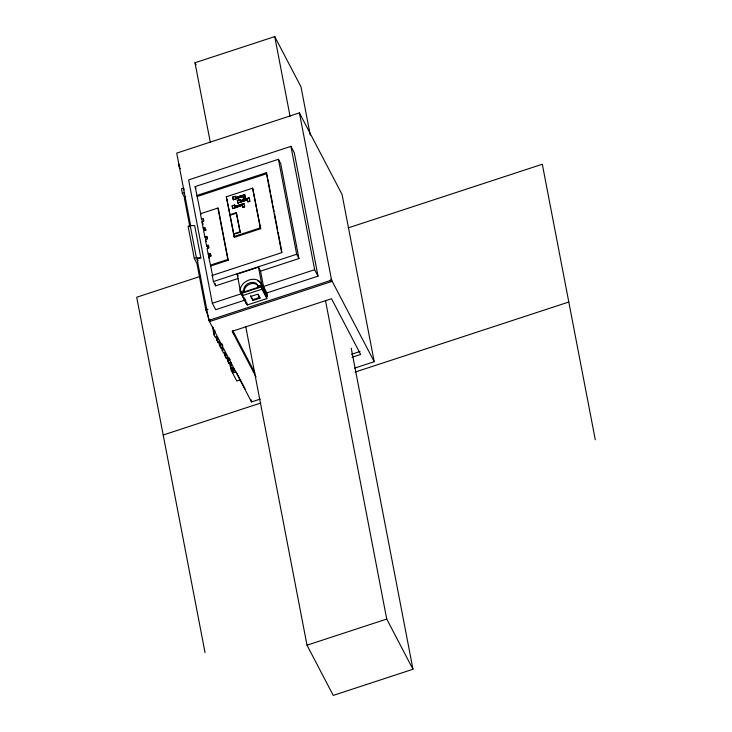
<?xml version="1.0" encoding="UTF-8"?>
<svg xmlns="http://www.w3.org/2000/svg" width="732" height="732" viewBox="0 0 732 732"><rect width="100%" height="100%" fill="white"/><g stroke="black" fill="none" stroke-linecap="round" stroke-linejoin="round"><path stroke-width="1.1" d="M236.152 372.158L233.654 372.46L232.346 367.857M209.517 321.586L210.825 319.719L208.593 318.887L209.517 321.586L332.218 281.353L374.217 361.7L354.681 368.114M208.51 317.624L205.857 309.947L196.917 263.447L194.3 258.433L188.106 226.243L190.21 225.557L194.666 225.648L200.852 257.838L197.091 259.064L208.876 320.36L330.077 280.621L331.331 278.874L299.415 112.893L176.723 153.116L190.686 225.758M185.278 196.826L184.281 197.741L189.872 226.792M215.199 332.447L213.781 333.444L214.458 334.744L214.009 334.89L212.518 326.838L213.195 328.128L212.738 328.275M210.331 142.429L195.005 62.742L274.738 36.6L300.98 86.797L310.258 135.054M180.584 168.333L179.825 168.58L179.459 167.875L178.727 164.06L179.093 164.773M318.027 276.147L314.659 269.705L263.502 286.487L266.86 292.919L318.027 276.147L294.301 152.796L290.943 146.354L188.618 179.907L212.335 303.258L215.702 309.7L244.488 300.257M206.314 229.866L203.67 230.772L204.878 237.031L206.753 236.418L207.284 239.172L205.408 239.785L206.561 245.769L208.437 245.156L208.968 247.91L207.083 248.523L208.162 254.095L210.038 253.482L210.569 256.237L208.684 256.85L210.706 265.981L228.228 260.235L218.346 208.83L217.926 208.034L200.403 213.771L200.824 214.577L195.133 186.605L278.435 159.292L280.685 163.602L298.94 258.542L260.546 271.133L258.469 267.162L237.159 274.143L240.782 293.01L262.093 286.02L258.469 267.162M184.025 189.917L183.677 188.106L181.499 188.819L182.369 193.34L184.546 192.626M185.699 196.46L184.244 196.935L182.369 193.34M196.844 195.508L266.311 172.734L266.805 173.676L197.338 196.46M230.205 215.611L226.325 196.789L252.641 188.161L260.693 228.695L234.386 237.324L233.462 233.92L240.005 231.779L240.252 232.254L235.576 233.782M232.785 197.054L235.439 196.405L232.785 197.054L233.371 199.809L243.042 196.478L235.805 198.628M244.708 194.73L235.585 197.494L244.708 194.73L245.339 198.006L243.353 198.427L245.339 198.006M233.27 199.616L235.933 198.967M237.342 200.358L239.995 199.708L237.342 200.358L237.927 203.103L247.599 199.772L237.836 202.92M249.164 197.841L240.142 200.797L249.164 197.841L249.896 201.3L247.91 201.73L249.896 201.3M243.912 203.359L244.644 206.827L242.759 207.449L242.246 205.116L232.675 208.629L232.09 205.875L234.643 205.042L234.99 206.506L244.012 203.551L234.89 206.323L234.643 205.042M234.743 205.235L232.09 205.875M242.347 205.299L232.675 208.629M200.403 213.771L201.428 219.078L203.304 218.465L203.835 221.22L201.959 221.833L203.148 228.018L204.429 230.479L204.036 228.421M242.246 205.116L242.658 207.257L244.644 206.827M229.784 214.805L236.326 212.655L240.252 232.254M236.573 213.131L230.031 215.281L233.709 234.396M203.148 228.018L205.024 227.405L205.555 230.159M233.965 236.518L260.272 227.89L260.693 228.695M194.3 258.433L196.405 257.746L200.852 257.838M208.162 254.095L209.444 256.557L211.328 255.944L210.038 253.482M210.285 265.176L227.808 259.43L228.228 260.235M200.696 276.257L136.71 297.238L205.052 652.651M348.185 227.899L542.311 164.243L595.29 439.786M238.165 278.471L215.638 285.855L213.387 281.555L212.216 275.442L281.683 252.668L266.311 172.734M213.387 281.555L296.689 254.242L298.94 258.542M245.888 301.666L246.227 303.423L240.188 291.876L243.783 290.695A7.521 5.6 -27.6 0 1 249.768 282.781A7.521 5.6 -27.6 0 1 257.911 286.066L261.498 284.885L267.537 296.433L266.86 292.919M241.908 293.267L261.525 286.834L266.421 296.185L266.878 298.565L247.251 304.997L242.365 295.646L241.908 293.267L242.887 295.133M212.335 303.258L242.191 293.468M242.365 295.646L261.983 289.213L266.878 298.565M205.857 309.947L207.97 309.261M250.646 295.673L252.75 299.69L259.741 297.402L259.897 298.171L252.906 300.468L250.802 296.442L257.792 294.154L259.897 298.171M216.086 336.766L216.718 340.069L217.926 339.675L216.571 337.086L215.364 337.479L214.009 334.89M216.718 340.069L218.072 342.658L219.28 342.265L220.634 344.863L219.426 345.257L218.795 341.945M219.426 345.257L220.78 347.846L221.988 347.453L223.342 350.042L222.144 350.436L221.503 347.133M224.212 352.312L224.852 355.624L226.051 355.221L224.697 352.632L223.498 353.025L222.144 350.436M224.852 355.624L226.206 358.213L227.405 357.82L228.759 360.409L227.56 360.803L226.92 357.5M227.56 360.803L228.915 363.392L230.113 362.999L231.468 365.588L230.269 365.982L231.623 368.58L232.822 368.178L234.176 370.776L232.977 371.17M230.269 364.454L229.857 363.411L230.461 363.209M229.912 363.621L230.516 363.429M230.351 365.973L230.946 365.588M229.711 362.596L231.193 370.3L233.179 369.642M240.782 379.734L236.811 381.043L231.193 370.3M351.442 354.306L360.08 351.479M352.01 357.289L360.647 354.453L331.514 298.72L232.163 331.294L256.044 376.98M208.876 320.36L251.524 401.932L260.217 399.086M163.199 435.009L260.802 403.003M355.157 372.066L568.801 302.014M307.01 645.203L386.734 619.062L412.976 669.258L333.252 695.4L307.01 645.203L245.723 326.481M330.077 280.621L332.218 281.353L331.331 278.874M230.342 365.79L230.763 366.366M299.415 112.893L342.064 194.465L374.217 361.7M195.005 62.742L196.057 64.755M226.325 196.789L233.883 234.725L233.462 233.92M257.911 286.066L258.506 287.2A7.521 5.6 -27.6 0 0 250.362 283.915A7.521 5.6 -27.6 0 0 244.369 291.83L243.783 290.695M258.167 294.383L259.741 297.402M195.133 186.605L196.039 188.334M237.159 274.143L238.193 276.138M244.351 297.942L245.815 300.742M201.428 219.078L202.709 221.54M201.959 221.833L203.24 224.294M206.753 236.418L207.614 238.056M204.878 237.031L206.168 239.492M205.408 239.785L206.268 241.432M206.561 245.769L207.842 248.23L207.266 245.238M208.684 256.85L209.544 258.497M212.216 275.442L212.71 276.394L210.706 265.981M197.091 259.064L198.061 260.912M254.919 372.945L232.877 330.782L233.453 333.755M221.787 343.628L222.848 345.66M229.208 357.811L230.26 359.833M236.528 372.588L245.101 388.994M232.126 370.859L233.041 372.826M231.742 369.999L230.617 367.327M351.259 348.286L412.976 669.258M274.738 36.6L290.064 116.278M325.447 300.34L386.734 619.062M290.943 146.354L314.659 269.705M278.435 159.292L296.689 254.242M267.024 174.792L267.445 177.007M267.875 179.23L270.437 192.553M270.867 194.776L272.569 203.652M272.999 205.875L274.07 211.429M274.491 213.643L277.693 230.296M278.123 232.52L281.966 252.503M252.641 188.161L260.272 227.89M247.498 199.589L248.011 201.922M260.546 271.133L264.17 290M244.607 194.538L245.238 197.814M261.525 286.834L261.983 289.213M242.942 196.286L243.454 198.619M239.895 199.516L240.242 200.989M237.442 200.541L237.927 203.103M235.338 196.213L235.686 197.686M236.326 212.655L240.005 231.779M252.75 299.69L252.906 300.468M232.877 197.247L233.371 199.809M234.048 235.594L234.386 237.324M246.794 302.618L247.251 304.997M217.926 208.034L227.808 259.43M251.103 399.718L251.524 401.932M233.755 368.571L234.176 370.776M232.803 368.059L233.654 372.46M230.836 362.285L231.468 365.588M215.217 283.623L215.638 285.855M208.803 253.217L209.444 256.557M228.338 358.204L228.759 360.409M228.485 361.187L228.915 363.392M225.566 354.901L226.206 358.213M220.213 342.658L220.634 344.863M220.359 345.641L220.78 347.846M217.651 340.462L218.072 342.658M214.677 330.05L215.098 332.255M213.826 331.431L214.458 334.744M179.377 164.782L179.779 166.878M190.21 225.557L196.405 257.746M240.782 293.01A11.337 8.436 -27.6 0 1 240.663 291.492M257.829 281.079A11.337 8.436 -27.6 0 1 262.093 286.02M240.188 291.876A11.337 8.436 -27.6 0 1 249.219 279.944A11.337 8.436 -27.6 0 1 261.498 284.885"/></g></svg>
